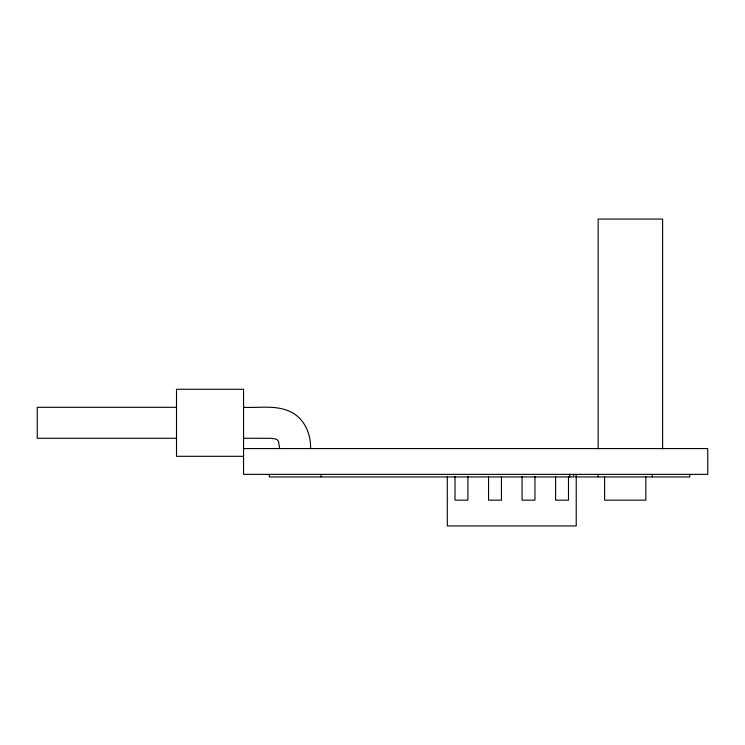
<?xml version="1.0" encoding="UTF-8"?>
<svg xmlns="http://www.w3.org/2000/svg" width="745" height="745" viewBox="0 0 745 745"><rect width="100%" height="100%" fill="white"/><g stroke="black" fill="none" stroke-linecap="round" stroke-linejoin="round"><path stroke-width="1.12" d="M176.509 407.31L37.25 407.31L37.25 438.265L176.509 438.265M243.559 407.31C259.837 408.148 277.54 404.423 292.468 412.814C305.059 419.863 310.907 434.652 310.609 448.574M243.559 438.265L270.808 438.293L274.952 438.852L277.028 439.643L278.528 441.385L279.664 448.574M243.559 448.574L707.75 448.574L707.75 474.36L243.559 474.36L243.559 389.262L176.509 389.262L176.509 456.312L243.559 456.312M574.972 476.94L689.702 476.94L689.702 474.36M662.622 448.835L662.622 219.058L598.151 219.058L598.151 448.835M652.303 474.36L652.303 476.94M645.859 476.604L645.859 500.156L604.595 500.156L604.595 476.604M598.151 474.36L598.151 476.94M576.23 474.36L576.23 525.942L447.289 525.942L447.289 476.66M573.65 474.36L573.65 476.94L269.345 476.94L269.345 474.36M569.785 474.36L569.785 476.94M568.491 476.604L568.491 500.156L555.602 500.156L555.602 476.604M534.966 476.604L534.966 500.156L522.077 500.156L522.077 476.604M501.441 476.604L501.441 500.156L488.552 500.156L488.552 476.604M467.916 476.604L467.916 500.156L455.027 500.156L455.027 476.604M320.927 474.36L320.927 476.94"/></g></svg>
